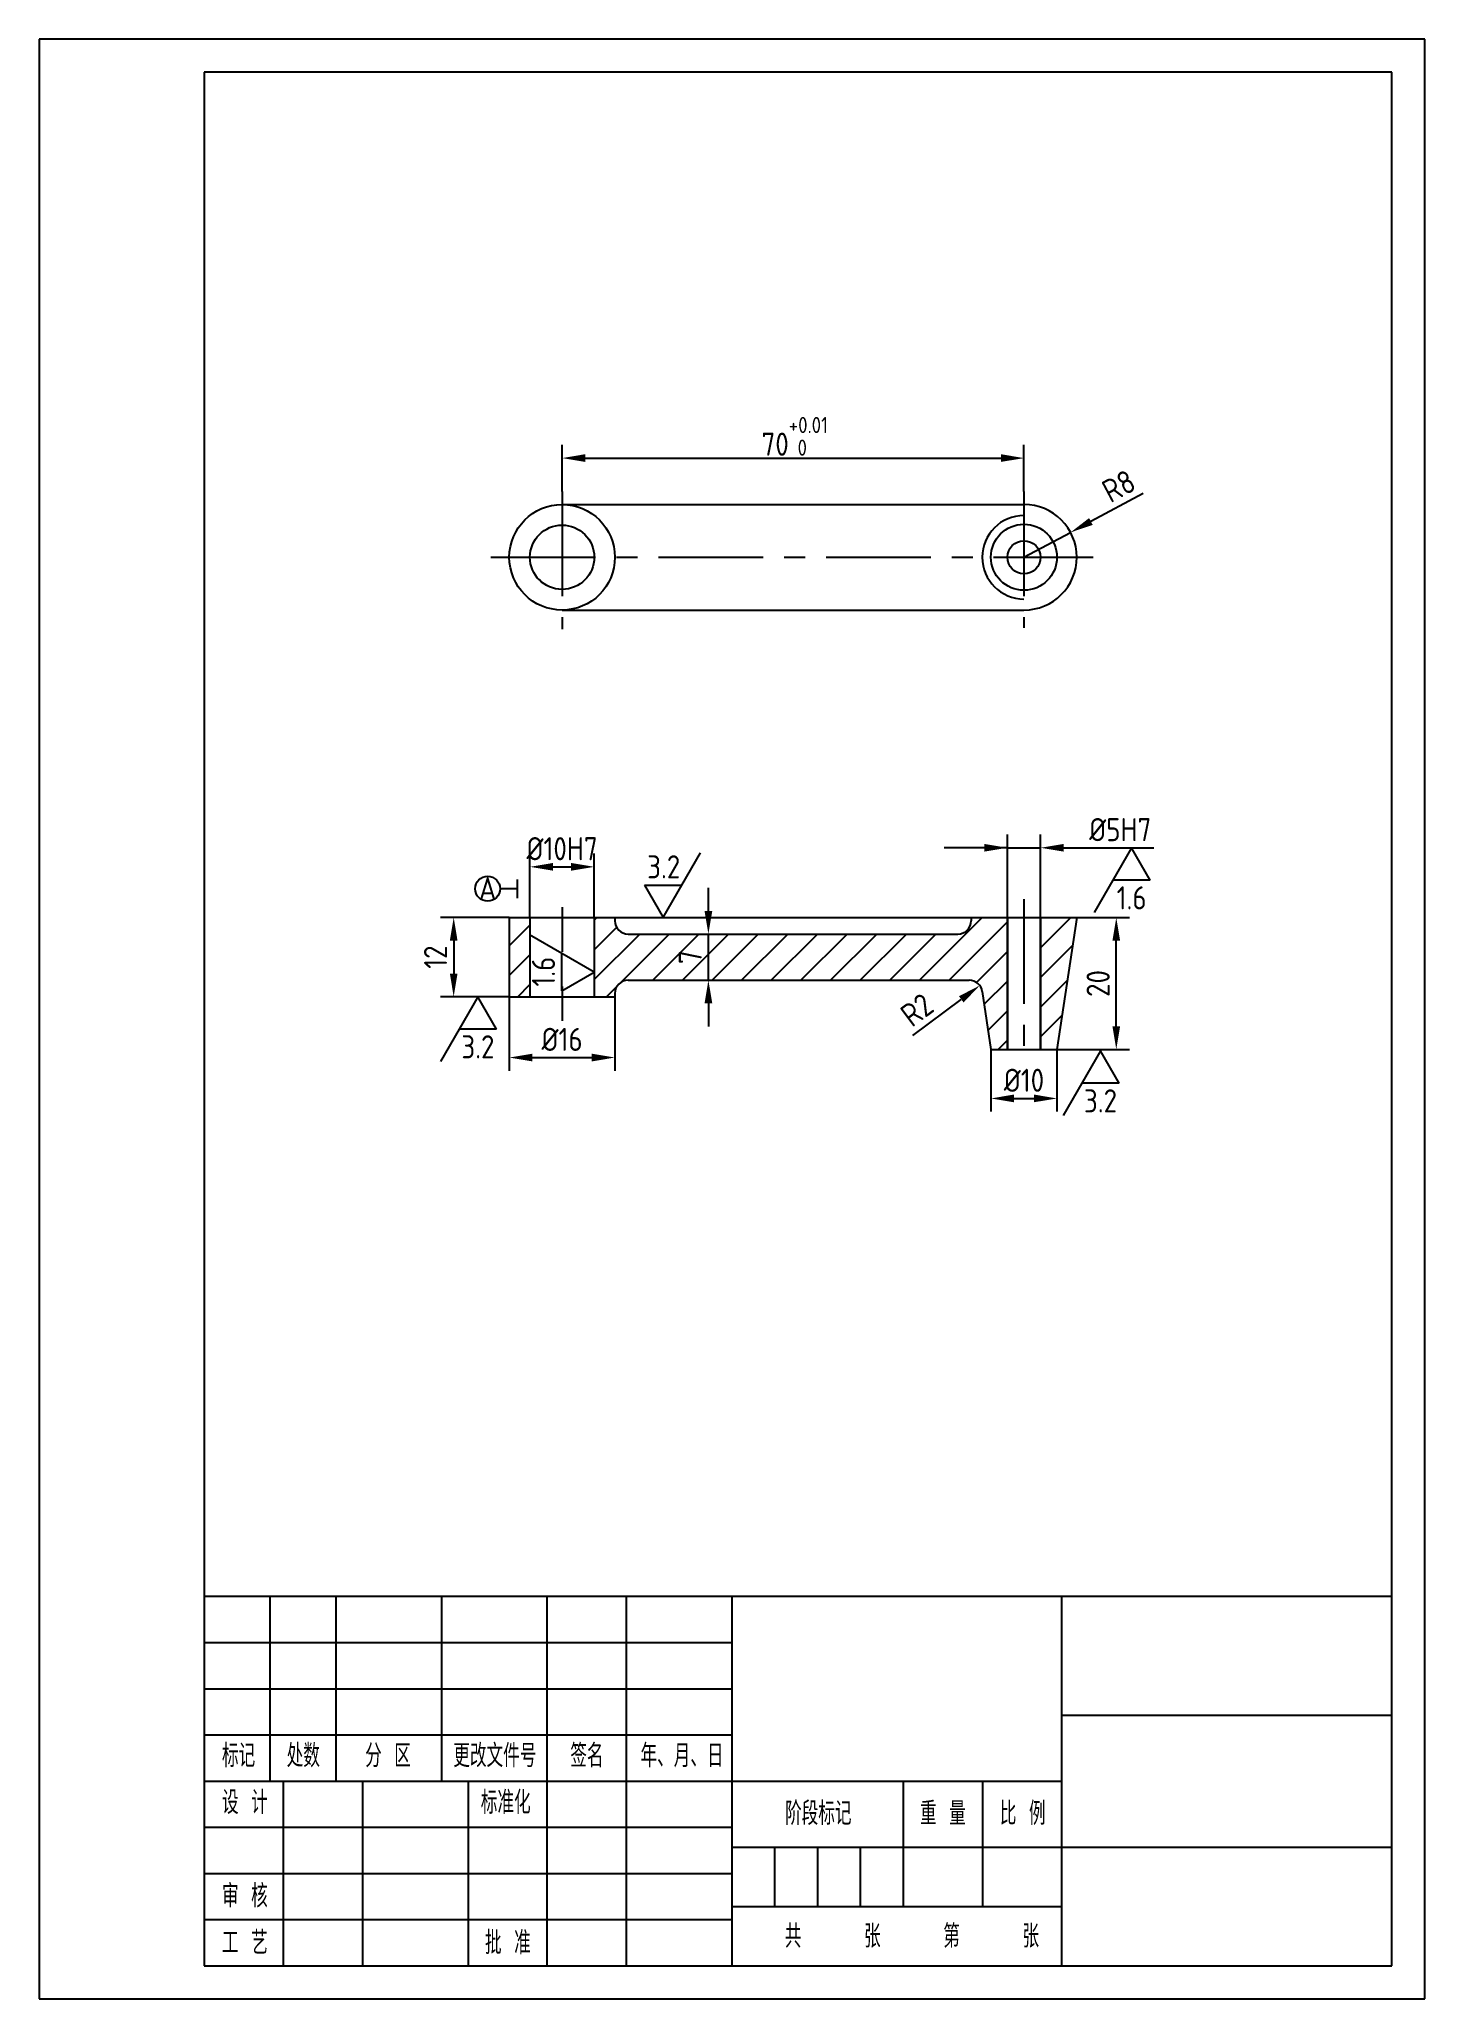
# Model space of a CAD drawing. Header units: millimetres. Extents: x 0 to 210, y 0 to 297.
import ezdxf
from ezdxf.enums import TextEntityAlignment as Align

# ---------------------------------------------------------------- set-up
doc = ezdxf.new("R2010")
doc.units = ezdxf.units.MM
doc.header["$LTSCALE"] = 0.5
doc.linetypes.add('CENTER', pattern=[50.8, 31.75, -6.35, 6.35, -6.35])
for name, color, linetype in [('文字', 3, 'Continuous'), ('点画线', 1, 'CENTER'), ('粗实线', 7, 'Continuous'), ('细实线', 5, 'Continuous')]:
    doc.layers.add(name, color=color, linetype=linetype)
doc.styles.add('工程字-10', font='gbenor.shx', dxfattribs={"height": 10, "bigfont": 'gbcbig.shx'})
doc.styles.add('工程字-35', font='gbenor.shx', dxfattribs={"height": 3.5, "bigfont": 'gbcbig.shx'})
doc.styles.add('工程字-7', font='gbenor.shx', dxfattribs={"height": 7, "bigfont": 'gbcbig.shx'})
doc.styles.add('工程字35', font='gbenor.shx', dxfattribs={"height": 3.5, "bigfont": 'gbcbig.shx'})
doc.dimstyles.new('尺寸35', dxfattribs={"dimtxt": 3.5, "dimasz": 3.5, "dimexe": 2, "dimexo": 0, "dimgap": 1, "dimtad": 1, "dimdec": 0, "dimdsep": 46, "dimtxsty": '工程字35', "dimcen": 3.5, "dimaunit": 1, "dimadec": 0, "dimazin": 0, "dimtfac": 1, "dimtdec": 0, "dimtmove": 0, "dimatfit": 3, "dimfxl": 1, "dimarcsym": 0})

# ---------------------------------------------------------------- blocks, each defined once
blk = doc.blocks.new('标题栏')
at = {"layer": '粗实线'}
for p, q in [((-180, 56), (-180, 0)), ((-180, 56), (0, 56)), ((-170, 28), (-170, 56)), ((-160, 28), (-160, 56)), ((-144, 28), (-144, 56)), ((-128, 0), (-128, 56)), ((-116, 0), (-116, 56)), ((-100, 0), (-100, 56)), ((-50, 0), (-50, 56)), ((0, 0), (0, 56)), ((-50, 38), (0, 38)), ((-180, 35), (-100, 35)), ((-180, 28), (-50, 28)), ((-168, 28), (-168, 0)), ((-156, 28), (-156, 0)), ((-140, 28), (-140, 0)), ((-100, 28), (-50, 28)), ((-74, 9), (-74, 28)), ((-62, 9), (-62, 28)), ((-100, 18), (0, 18)), ((-100, 9), (-50, 9)), ((-180, 7), (-100, 7)), ((-180, 0), (0, 0))]:
    blk.add_line(p, q, dxfattribs=at)
at = {"layer": '细实线'}
for p, q in [((-180, 49), (-100, 49)), ((-180, 42), (-100, 42)), ((-180, 21), (-100, 21)), ((-93.5, 9), (-93.5, 18)), ((-87, 9), (-87, 18)), ((-80.5, 9), (-80.5, 18)), ((-180, 14), (-100, 14))]:
    blk.add_line(p, q, dxfattribs=at)
at = {"layer": '文字', "style": '工程字-35'}
for s, p in [('标记', (-177.3, 30.1)), ('处数', (-167.49, 30.1)), ('分 区', (-155.6, 30.1)), ('更改文件号', (-142.24, 30.1)), ('签名', (-124.51, 30.1)), ('年、月、日', (-113.87, 30.1)), ('设 计', (-177.3, 23.01)), ('标准化', (-138.07, 23.01)), ('阶段标记', (-91.96, 21.35)), ('重 量', (-71.51, 21.35)), ('比 例', (-59.41, 21.35)), ('审 核', (-177.3, 8.84)), ('共     张     第     张', (-92, 2.75)), ('工 艺', (-177.3, 1.75)), ('批 准', (-137.44, 1.75))]:
    blk.add_text(s, height=3.5, dxfattribs=at).set_placement(p)
at = {"layer": '文字'}
for tag, height, style, p in [('(单位名称)', 7, '工程字-7', (-25, 47)), ('(材料标记)', 10, '工程字-10', (-75, 42)), ('(图样名称)', 10, '工程字-10', (-25, 28)), ('(设计)', 3.5, '工程字-35', (-162.05, 24.36)), ('(日期)', 3.5, '工程字-35', (-147.8, 24.31)), ('(重量)', 3.5, '工程字-35', (-68, 13.5)), ('(比例)', 3.5, '工程字-35', (-56, 13.5)), ('(图样代号)', 7, '工程字-7', (-25, 9)), ('Z1', 3.5, '工程字-35', (-85.73, 4.29)), ('Z2', 3.5, '工程字-35', (-64.26, 4.35))]:
    blk.add_attdef(tag, text='', height=height, dxfattribs=dict(at, style=style)).set_placement(p, align=Align.MIDDLE)
blk = doc.blocks.new('*D6')
at = {"layer": 'Defpoints', "color": 0}
for p in [(149.25, 233.51), (79.25, 228.47), (149.25, 228.47)]:
    blk.add_point(p, dxfattribs=at)
at = {"layer": '细实线', "color": 0, "lineweight": -2}
for p, q in [((79.25, 228.47), (79.25, 235.51)), ((149.25, 228.47), (149.25, 235.51)), ((82.75, 233.51), (145.75, 233.51))]:
    blk.add_line(p, q, dxfattribs=at)
at = {"layer": '细实线', "color": 0}
for points in [[(82.75, 234.1), (82.75, 232.93), (79.25, 233.51)], [(145.75, 234.1), (145.75, 232.93), (149.25, 233.51)]]:
    blk.add_solid(points, dxfattribs=at)
at = {"layer": '细实线', "color": 0, "insert": (114.51, 236.81), "char_height": 3.5, "attachment_point": 5, "style": '工程字35'}
blk.add_mtext('70{\\H0.7x;\\S+0.01^  0;}', dxfattribs=at)
blk = doc.blocks.new('*D7')
at = {"layer": 'Defpoints', "color": 0}
for p in [(157.25, 163.88), (163.24, 163.88), (154.25, 143.88)]:
    blk.add_point(p, dxfattribs=at)
at = {"layer": '细实线', "color": 0, "lineweight": -2}
for p, q in [((157.25, 163.88), (165.24, 163.88)), ((163.24, 147.38), (163.24, 160.38)), ((154.25, 143.88), (165.24, 143.88))]:
    blk.add_line(p, q, dxfattribs=at)
at = {"layer": '细实线', "color": 0}
for points in [[(162.66, 160.38), (163.82, 160.38), (163.24, 163.88)], [(162.66, 147.38), (163.82, 147.38), (163.24, 143.88)]]:
    blk.add_solid(points, dxfattribs=at)
at = {"layer": '细实线', "color": 0, "insert": (160.49, 153.88), "char_height": 3.5, "attachment_point": 5, "rotation": 90, "style": '工程字35'}
blk.add_mtext('20', dxfattribs=at)
blk = doc.blocks.new('*D8')
at = {"layer": 'Defpoints', "color": 0}
for p in [(151.76, 174.45), (146.74, 143.88), (151.76, 143.88)]:
    blk.add_point(p, dxfattribs=at)
at = {"layer": '细实线', "color": 0, "lineweight": -2}
for p, q in [((146.74, 143.88), (146.74, 176.45)), ((151.76, 143.88), (151.76, 176.45)), ((143.24, 174.45), (139.74, 174.45)), ((146.74, 174.45), (151.76, 174.45)), ((155.26, 174.45), (168.92, 174.45))]:
    blk.add_line(p, q, dxfattribs=at)
at = {"layer": '细实线', "color": 0}
for points in [[(143.24, 175.03), (143.24, 173.87), (146.74, 174.45)], [(155.26, 175.03), (155.26, 173.87), (151.76, 174.45)]]:
    blk.add_solid(points, dxfattribs=at)
at = {"layer": '细实线', "color": 0, "insert": (163.84, 177.2), "char_height": 3.5, "attachment_point": 5, "style": '工程字35'}
blk.add_mtext('%%C5H7', dxfattribs=at)
blk = doc.blocks.new('*D9')
at = {"layer": 'Defpoints', "color": 0}
for p in [(144.25, 143.88), (154.25, 143.88), (154.25, 136.46)]:
    blk.add_point(p, dxfattribs=at)
at = {"layer": '细实线', "color": 0, "lineweight": -2}
for p, q in [((144.25, 143.88), (144.25, 134.46)), ((154.25, 143.88), (154.25, 134.46)), ((147.75, 136.46), (150.75, 136.46))]:
    blk.add_line(p, q, dxfattribs=at)
at = {"layer": '细实线', "color": 0}
for points in [[(147.75, 137.05), (147.75, 135.88), (144.25, 136.46)], [(150.75, 137.05), (150.75, 135.88), (154.25, 136.46)]]:
    blk.add_solid(points, dxfattribs=at)
at = {"layer": '细实线', "color": 0, "insert": (149.25, 139.21), "char_height": 3.5, "attachment_point": 5, "style": '工程字35'}
blk.add_mtext('%%c10', dxfattribs=at)
blk = doc.blocks.new('*D10')
at = {"layer": 'Defpoints', "color": 0}
for p in [(71.25, 163.88), (62.82, 151.88), (71.25, 151.88)]:
    blk.add_point(p, dxfattribs=at)
at = {"layer": '细实线', "color": 0, "lineweight": -2}
for p, q in [((71.25, 163.88), (60.82, 163.88)), ((62.82, 160.38), (62.82, 155.38)), ((71.25, 151.88), (60.82, 151.88))]:
    blk.add_line(p, q, dxfattribs=at)
at = {"layer": '细实线', "color": 0}
for points in [[(62.24, 160.38), (63.4, 160.38), (62.82, 163.88)], [(62.24, 155.38), (63.4, 155.38), (62.82, 151.88)]]:
    blk.add_solid(points, dxfattribs=at)
at = {"layer": '细实线', "color": 0, "insert": (60.07, 157.88), "char_height": 3.5, "attachment_point": 5, "rotation": 90, "style": '工程字35'}
blk.add_mtext('12', dxfattribs=at)
blk = doc.blocks.new('*D11')
at = {"layer": 'Defpoints', "color": 0}
for p in [(84.12, 171.56), (74.38, 163.88), (84.12, 163.88)]:
    blk.add_point(p, dxfattribs=at)
at = {"layer": '细实线', "color": 0, "lineweight": -2}
for p, q in [((74.38, 163.88), (74.38, 173.56)), ((84.12, 163.88), (84.12, 173.56)), ((77.88, 171.56), (80.62, 171.56))]:
    blk.add_line(p, q, dxfattribs=at)
at = {"layer": '细实线', "color": 0}
for points in [[(77.88, 172.15), (77.88, 170.98), (74.38, 171.56)], [(80.62, 172.15), (80.62, 170.98), (84.12, 171.56)]]:
    blk.add_solid(points, dxfattribs=at)
at = {"layer": '细实线', "color": 0, "insert": (79.25, 174.31), "char_height": 3.5, "attachment_point": 5, "style": '工程字35'}
blk.add_mtext('%%C10H7', dxfattribs=at)
blk = doc.blocks.new('*D12')
at = {"layer": 'Defpoints', "color": 0}
for p in [(71.25, 151.88), (87.25, 151.88), (87.25, 142.66)]:
    blk.add_point(p, dxfattribs=at)
at = {"layer": '细实线', "color": 0, "lineweight": -2}
for p, q in [((71.25, 151.88), (71.25, 140.66)), ((87.25, 151.88), (87.25, 140.66)), ((74.75, 142.66), (83.75, 142.66))]:
    blk.add_line(p, q, dxfattribs=at)
at = {"layer": '细实线', "color": 0}
for points in [[(74.75, 143.24), (74.75, 142.07), (71.25, 142.66)], [(83.75, 143.24), (83.75, 142.07), (87.25, 142.66)]]:
    blk.add_solid(points, dxfattribs=at)
at = {"layer": '细实线', "color": 0, "insert": (79.25, 145.41), "char_height": 3.5, "attachment_point": 5, "style": '工程字35'}
blk.add_mtext('%%c16', dxfattribs=at)
blk = doc.blocks.new('*D13')
at = {"layer": 'Defpoints', "color": 0}
for p in [(156.31, 222.25), (149.25, 218.48)]:
    blk.add_point(p, dxfattribs=at)
at = {"layer": '细实线', "color": 0, "lineweight": -2}
for p, q in [((167.33, 228.14), (159.39, 223.9)), ((149.25, 218.48), (156.31, 222.25))]:
    blk.add_line(p, q, dxfattribs=at)
at = {"layer": '细实线', "color": 0}
blk.add_solid([(159.12, 224.42), (159.67, 223.39), (156.31, 222.25)], dxfattribs=at)
at = {"layer": '细实线', "color": 0, "insert": (163.61, 229.27), "char_height": 3.5, "attachment_point": 5, "rotation": 28.1052, "style": '工程字35'}
blk.add_mtext('R8', dxfattribs=at)
blk = doc.blocks.new('*D14')
at = {"layer": 'Defpoints', "color": 0}
for p in [(89.25, 161.38), (101.42, 161.38), (89.25, 154.38)]:
    blk.add_point(p, dxfattribs=at)
at = {"layer": '细实线', "color": 0, "lineweight": -2}
for p, q in [((101.42, 164.88), (101.42, 168.38)), ((89.25, 161.38), (103.42, 161.38)), ((101.42, 154.38), (101.42, 161.38)), ((89.25, 154.38), (103.42, 154.38)), ((101.42, 150.88), (101.42, 147.38))]:
    blk.add_line(p, q, dxfattribs=at)
at = {"layer": '细实线', "color": 0}
for points in [[(100.84, 164.88), (102.01, 164.88), (101.42, 161.38)], [(100.84, 150.88), (102.01, 150.88), (101.42, 154.38)]]:
    blk.add_solid(points, dxfattribs=at)
at = {"layer": '细实线', "color": 0, "insert": (98.67, 157.88), "char_height": 3.5, "attachment_point": 5, "rotation": 90, "style": '工程字35'}
blk.add_mtext('7', dxfattribs=at)
blk = doc.blocks.new('*D15')
at = {"layer": 'Defpoints', "color": 0}
for p in [(140.95, 152.38), (142.55, 153.58)]:
    blk.add_point(p, dxfattribs=at)
at = {"layer": '细实线', "color": 0, "lineweight": -2}
blk.add_line((132.41, 145.98), (139.75, 151.48), dxfattribs=at)
at = {"layer": '细实线', "color": 0}
blk.add_solid([(139.4, 151.95), (140.1, 151.01), (142.55, 153.58)], dxfattribs=at)
at = {"layer": '细实线', "color": 0, "insert": (133.03, 149.88), "char_height": 3.5, "attachment_point": 5, "rotation": 36.8423, "style": '工程字35'}
blk.add_mtext('R2', dxfattribs=at)
blk = doc.blocks.new('ROU1')
at = {"layer": '细实线'}
for p, q in [((0, 0), (5.66, 9.8)), ((-2.83, 4.9), (0, 0)), ((-2.83, 4.9), (2.83, 4.9))]:
    blk.add_line(p, q, dxfattribs=at)
at = {"layer": '文字', "style": '工程字35'}
blk.add_attdef('ROU', text='', height=3.5, dxfattribs=at).set_placement((0.08, 7.69), align=Align.MIDDLE)
blk = doc.blocks.new('ROU2')
at = {"layer": '细实线'}
for p, q in [((0, 0), (-5.66, -9.8)), ((2.83, -4.9), (0, 0)), ((2.83, -4.9), (-2.83, -4.9))]:
    blk.add_line(p, q, dxfattribs=at)
at = {"layer": '文字', "style": '工程字35'}
blk.add_attdef('ROU', text='', height=3.5, dxfattribs=at).set_placement((0.01, -7.59), align=Align.MIDDLE)
blk = doc.blocks.new('BASE3')
at = {"layer": '粗实线'}
blk.add_line((0, 1.41), (0, -1.41), dxfattribs=at)
at = {"layer": '细实线'}
blk.add_line((0, 0), (-2.6, 0), dxfattribs=at)
blk.add_circle((-4.49, 0), 1.89, dxfattribs=at)
at = {"layer": '文字', "style": '工程字35'}
blk.add_attdef('A', text='', height=3.5, dxfattribs=at).set_placement((-4.49, 0), align=Align.MIDDLE)

msp = doc.modelspace()

# ---------------------------------------------------------------- hatches: boundary and pattern name
at = {"layer": '细实线'}
h = msp.add_hatch(dxfattribs=at)
h.set_pattern_fill('ANSI31', color=256, style=0)
h.set_pattern_definition([(45, (-538.746, -234.8905), (-2.245064, 2.245064), [])])
h.paths.add_polyline_path([(74.38, 163.88), (71.25, 163.88), (71.25, 151.88), (74.38, 151.88)])
h.paths.add_polyline_path([(87.25, 163.38), (87.25, 163.88), (84.12, 163.88), (84.12, 151.88), (87.25, 151.88), (87.25, 152.38, -0.414214), (89.25, 154.38), (108.99, 154.38), (108.99, 161.38), (89.25, 161.38, -0.414214)])
h.paths.add_polyline_path([(108.99, 161.38), (108.99, 154.38), (140.95, 154.38, -0.371247), (142.93, 152.68), (144.25, 143.88), (146.74, 143.88), (146.74, 163.88), (141.25, 163.88), (141.25, 163.38, -0.414214), (139.25, 161.38)])
h.paths.add_polyline_path([(157.25, 163.88), (151.76, 163.88), (151.76, 143.88), (154.25, 143.88)])
h.paths.add_polyline_path([(96.05, 156.42), (96.05, 159.34), (101.3, 159.34), (101.3, 156.42)], flags=24)

# ---------------------------------------------------------------- linework, layer by layer
for p, q in [((71.25, 163.88), (71.25, 151.88)), ((87.25, 163.88), (87.25, 163.38)), ((87.25, 163.88), (141.25, 163.88)), ((141.25, 163.88), (141.25, 163.38)), ((157.25, 163.88), (154.25, 143.88)), ((87.25, 152.38), (87.25, 151.88)), ((142.93, 152.68), (144.25, 143.88))]:
    msp.add_line(p, q)
msp.add_circle((149.25, 218.48), 5)
for centre, radius, start, end in [((149.25, 218.48), 8, 270, 90), ((89.25, 163.38), 2, 180, 270), ((139.25, 163.38), 2, 270, 0), ((89.25, 152.38), 2, 90, 180), ((140.95, 152.38), 2, 8.5308, 90)]:
    msp.add_arc(centre, radius, start, end)
at = {"layer": '点画线'}
for p, q in [((79.25, 228.47), (79.25, 207.6)), ((149.25, 228.47), (149.25, 207.81)), ((68.45, 218.48), (159.72, 218.48)), ((149.25, 166.67), (149.25, 141.34)), ((79.25, 165.45), (79.25, 158.66)), ((79.25, 153.43), (79.25, 148.24))]:
    msp.add_line(p, q, dxfattribs=at)
at = {"layer": '粗实线'}
for p, q in [((25, 292), (25, 5)), ((205, 292), (25, 292)), ((205, 5), (205, 292)), ((79.25, 226.48), (149.25, 226.48)), ((79.25, 210.48), (149.25, 210.48)), ((71.25, 163.88), (87.25, 163.88)), ((74.38, 163.88), (74.38, 151.88)), ((84.12, 163.88), (84.12, 151.88)), ((141.25, 163.88), (157.25, 163.88)), ((146.74, 163.88), (146.74, 143.88)), ((151.76, 163.88), (151.76, 143.88)), ((89.25, 161.38), (108.99, 161.38)), ((108.99, 161.38), (139.25, 161.38)), ((71.25, 151.88), (87.25, 151.88)), ((89.25, 154.38), (140.95, 154.38)), ((144.25, 143.88), (154.25, 143.88)), ((25, 5), (205, 5))]:
    msp.add_line(p, q, dxfattribs=at)
for centre, radius in [((79.25, 218.48), 8), ((79.25, 218.48), 4.87), ((149.25, 218.48), 2.51)]:
    msp.add_circle(centre, radius, dxfattribs=at)
msp.add_arc((149.25, 218.48), 6.33, 90, 270, dxfattribs=at)
at = {"layer": '细实线'}
for p, q in [((210, 297), (0, 297)), ((0, 297), (0, 0)), ((210, 0), (210, 297)), ((0, 0), (210, 0))]:
    msp.add_line(p, q, dxfattribs=at)

# ---------------------------------------------------------------- block references
for name, p, values in [('ROU1', (94.57, 163.88), {'ROU': '3.2'}), ('ROU2', (165.56, 174.45), {'ROU': '1.6'}), ('ROU2', (66.48, 151.88), {'ROU': '3.2'}), ('ROU2', (160.84, 143.69), {'ROU': '3.2'})]:
    msp.add_blockref(name, p).add_auto_attribs(values)
at = {"rotation": 90}
msp.add_blockref('ROU1', (84.12, 155.6), dxfattribs=at).add_auto_attribs({'ROU': '1.6'})
at = {"layer": '细实线'}
msp.add_blockref('BASE3', (72.45, 168.24), dxfattribs=at).add_auto_attribs({'A': 'A'})
msp.add_blockref('标题栏', (205, 5), dxfattribs=at)

# ---------------------------------------------------------------- dimensions: what is measured, and where the dimension line sits
for base, p1, p2, text, picture, middle in [((149.25, 233.51), (79.25, 228.47), (149.25, 228.47), '<>{\\H0.7x;\\S+0.01^  0;}', '*D6', (114.51, 233.51)), ((84.12, 171.56), (74.38, 163.88), (84.12, 163.88), '%%C10H7', '*D11', (79.25, 171.56)), ((154.25, 136.46), (144.25, 143.88), (154.25, 143.88), '%%c10', '*D9', (149.25, 136.46))]:
    dim = msp.add_linear_dim(base=base, p1=p1, p2=p2, text=text, dimstyle='尺寸35', dxfattribs=at)
    dim.commit()
    dim.dimension.update_dxf_attribs({"geometry": picture, "text_midpoint": middle, "dimtype": 160})
dim = msp.add_radius_dim(center=(149.25, 218.48), mpoint=(156.31, 222.25), dimstyle='尺寸35', dxfattribs=at)
dim.commit()
dim.dimension.update_dxf_attribs({"geometry": '*D13', "text_midpoint": (163.61, 229.27)})
for base, p1, p2, text, picture, middle in [((151.76, 174.45), (146.74, 143.88), (151.76, 143.88), '%%C5H7', '*D8', (163.84, 177.2)), ((87.25, 142.66), (71.25, 151.88), (87.25, 151.88), '%%c16', '*D12', (79.25, 145.41))]:
    dim = msp.add_linear_dim(base=base, p1=p1, p2=p2, text=text, dimstyle='尺寸35', dxfattribs=at)
    dim.commit()
    dim.dimension.update_dxf_attribs({"geometry": picture, "text_midpoint": middle})
for base, p1, p2, picture, middle in [((101.42, 161.38), (89.25, 154.38), (89.25, 161.38), '*D14', (101.42, 157.88)), ((62.82, 151.88), (71.25, 163.88), (71.25, 151.88), '*D10', (62.82, 157.88))]:
    dim = msp.add_linear_dim(base=base, p1=p1, p2=p2, angle=90, dimstyle='尺寸35', dxfattribs=at)
    dim.commit()
    dim.dimension.update_dxf_attribs({"geometry": picture, "text_midpoint": middle, "dimtype": 160})
dim = msp.add_linear_dim(base=(163.24, 163.88), p1=(154.25, 143.88), p2=(157.25, 163.88), angle=90, dimstyle='尺寸35', dxfattribs=at)
dim.commit()
dim.dimension.update_dxf_attribs({"geometry": '*D7', "text_midpoint": (160.49, 153.88)})
dim = msp.add_radius_dim(center=(140.95, 152.38), mpoint=(142.55, 153.58), dimstyle='尺寸35', dxfattribs=at)
dim.commit()
dim.dimension.update_dxf_attribs({"geometry": '*D15', "text_midpoint": (134.68, 147.68), "dimtype": 164})

# ---------------------------------------------------------------- leaders
msp.add_leader([(146.74, 174.45), (137.16, 174.45)], dimstyle='尺寸35', override={"dimgap": 1, "dimtad": 0}, dxfattribs=at)

doc.saveas('drawing.dxf')
